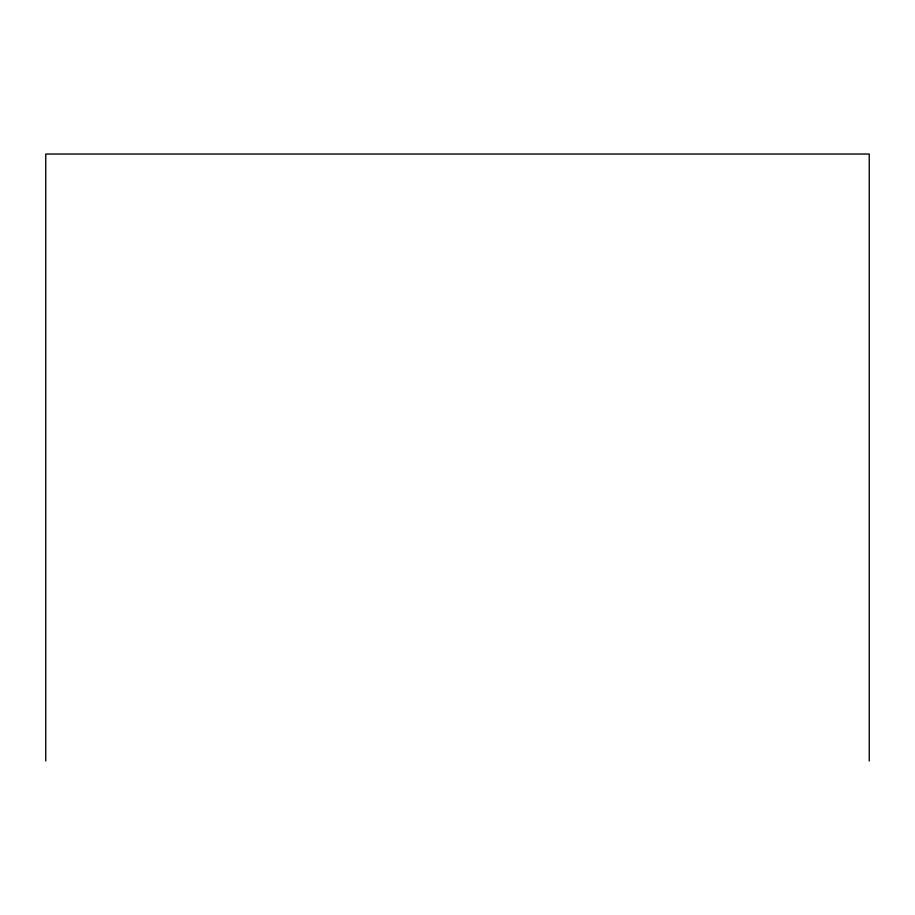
<?xml version="1.0" encoding="UTF-8"?>
<svg xmlns="http://www.w3.org/2000/svg" width="915" height="915" viewBox="0 0 915 915"><rect width="100%" height="100%" fill="white"/><g stroke="black" fill="none" stroke-linecap="round" stroke-linejoin="round"><path stroke-width="1.37" d="M869.25 760.971L869.25 154.029L45.75 154.029L45.75 760.971"/></g></svg>
